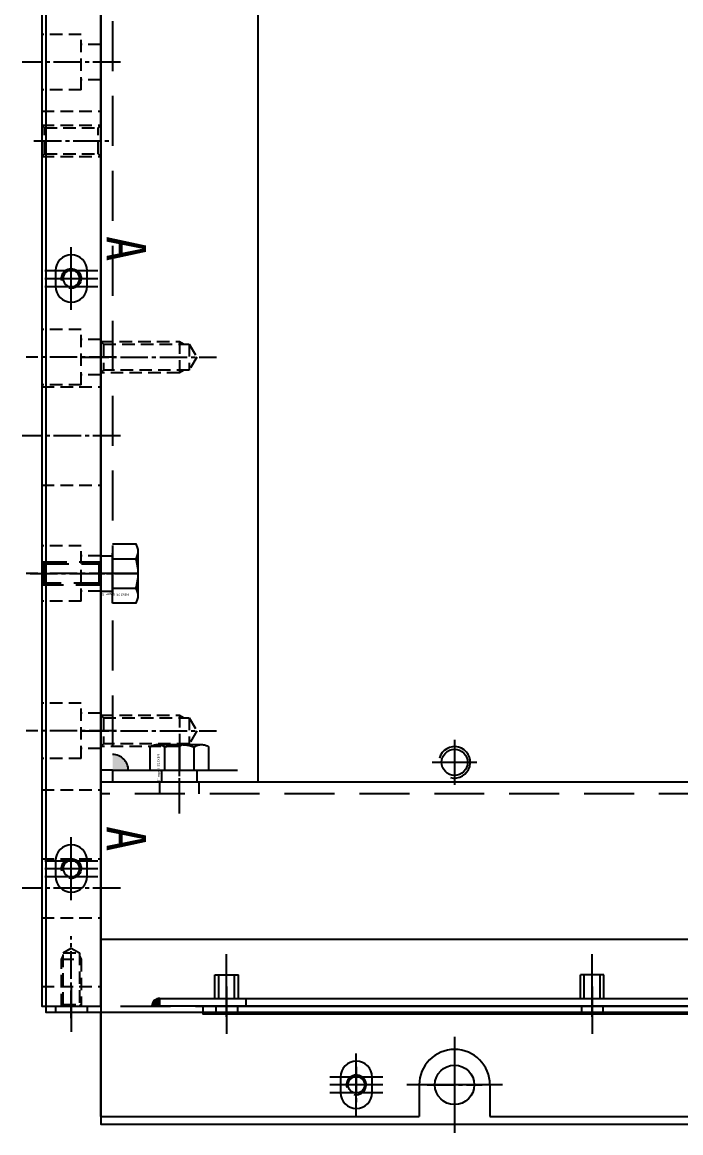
# Model space of a CAD drawing. Header units: millimetres. Extents: x 282 to 14566, y -4134 to 5341.
# Drawn here: x 5903.2 to 6070.8, y 1548.2 to 1830.5 of the extents above; entities that cross this region are included whole.
import ezdxf
from ezdxf.enums import TextEntityAlignment as Align

# ---------------------------------------------------------------- set-up
doc = ezdxf.new("R2010")
doc.units = ezdxf.units.MM
for name, pattern in [('CENTER', [50.8, 31.75, -6.35, 6.35, -6.35]), ('CENTER1', [10, 7, -1, 1, -1]), ('HIDDEN', [9.525, 6.35, -3.175]), ('HIDDEN2', [4.7625, 3.175, -1.5875]), ('HIDDENX2', [19.05, 12.7, -6.35])]:
    doc.linetypes.add(name, pattern=pattern)
doc.layers.add('CENTER', color=1, linetype='CENTER')
doc.layers.add('THIN', color=3, linetype='Continuous')
doc.styles.add('HAN', font='')
doc.styles.get("Standard").update_dxf_attribs({"font": 'ISOCP.SHX', "bigfont": 'WHGTXT.SHX'})
doc.styles.get('HAN').set_extended_font_data('GulimChe')

# ---------------------------------------------------------------- blocks, each defined once
blk = doc.blocks.new('A$C065017E1')
at = {"linetype": 'HIDDEN2'}
for p, q in [((-630, 199), (-630, 191)), ((-627.5, 198.32), (-627.5, 191.68)), ((-630, 104), (-630, 96)), ((-627.5, 103.32), (-627.5, 96.68))]:
    blk.add_line(p, q, dxfattribs=at)
at = {"color": 1, "linetype": 'CENTER1'}
for p, q in [((-655, 195), (-620.58, 195)), ((-655, 100), (-620.58, 100)), ((-560, 17), (-560, 3)), ((-585, 14.58), (-585, 5.42)), ((-580.42, 10), (-589.58, 10)), ((-567, 10), (-553, 10))]:
    blk.add_line(p, q, dxfattribs=at)
at = {"color": 2, "ltscale": 10}
blk.add_lwpolyline([(-650, 580), (-650, 0), (0, 0), (0, 580)], close=True, dxfattribs=at)
at = {"linetype": 'HIDDEN2'}
for points in [[(-650, 199), (-630, 199), (-628.83, 198.32)], [(-650, 199), (-649.32, 198.32), (-649.32, 191.68), (-650, 191)], [(-649.32, 198.32), (-627.5, 198.32), (-625.58, 195), (-627.5, 191.68), (-649.32, 191.68)], [(-628.83, 191.68), (-630, 191), (-650, 191)], [(-650, 104), (-630, 104), (-628.83, 103.32)], [(-650, 104), (-649.32, 103.32), (-649.32, 96.68), (-650, 96)], [(-649.32, 103.32), (-627.5, 103.32), (-625.58, 100), (-627.5, 96.68), (-649.32, 96.68)], [(-628.83, 96.68), (-630, 96), (-650, 96)]]:
    blk.add_lwpolyline(points, dxfattribs=at)
at = {"ltscale": 10}
blk.add_circle((-560, 92), 3.32, dxfattribs=at)
at = {"color": 2}
blk.add_circle((-560, 10), 5, dxfattribs=at)
at = {"color": 3}
blk.add_circle((-585, 10), 2.1, dxfattribs=at)
blk.add_arc((-585, 10), 2.5, 255.409, 195.034)
at = {"layer": 'CENTER', "ltscale": 10}
for p, q in [((-560, 97.69), (-560, 86.31)), ((-565.69, 92), (-554.31, 92))]:
    blk.add_line(p, q, dxfattribs=at)
at = {"layer": 'THIN', "ltscale": 10}
blk.add_arc((-560, 92), 4, 255, 165, dxfattribs=at)
blk = doc.blocks.new('A$C763D30CA')
at = {"color": 250, "linetype": 'CENTER1'}
blk.add_line((-3, -3), (-3, 18), dxfattribs=at)
at = {"color": 250, "linetype": 'HIDDEN'}
for points in [[(-6, 15), (-5.46, 14.46), (-0.54, 14.46), (0, 15)], [(-5.46, 0.54), (-5.46, 14.46)], [(-0.54, 14.46), (-0.54, 0.54)], [(-6, 0), (-5.46, 0.54), (-0.54, 0.54), (0, 0)]]:
    blk.add_lwpolyline(points, dxfattribs=at)
at = {"layer": 'THIN', "color": 250, "linetype": 'HIDDEN'}
for points in [[(-6, 0), (-6, 15)], [(0, 15), (0, 0)]]:
    blk.add_lwpolyline(points, dxfattribs=at)
blk = doc.blocks.new('A$C4F3D6082')
at = {"color": 3, "linetype": 'HIDDEN2'}
for p, q in [((5, 233), (5, 247)), ((5, 247), (15, 247)), ((0, 244.5), (5, 244.5)), ((0, 235.5), (5, 235.5)), ((5, 233), (15, 233))]:
    blk.add_line(p, q, dxfattribs=at)
at = {"color": 3, "linetype": 'CENTER1'}
blk.add_line((-5, 240), (20, 240), dxfattribs=at)
at = {"color": 2, "linetype": 'HIDDEN2'}
for p, q in [((15, 227.5), (0, 227.5)), ((15, 224, 0), (0, 224, 0)), ((14.32, 223.32, 0), (0.68, 223.32, 0)), ((15, 216, 0), (0, 216, 0)), ((14.32, 216.68, 0), (0.68, 216.68, 0)), ((15, 157.5), (0, 157.5)), ((15, 132.5), (0, 132.5)), ((5, 103), (5, 117)), ((5, 117), (15, 117)), ((0, 114.5), (5, 114.5)), ((0, 105.5), (5, 105.5)), ((5, 103), (15, 103)), ((10, 12), (5, 12)), ((9.57, 13.6), (5.43, 13.6))]:
    blk.add_line(p, q, dxfattribs=at)
at = {"color": 1, "linetype": 'CENTER1'}
for p, q in [((17, 220, 0), (-2, 220, 0)), ((7.5, 180.5), (7.5, 189.5)), ((12, 185), (3, 185)), ((-4, 165), (19, 165)), ((-5, 145), (20, 145)), ((-4, 110), (19, 110)), ((-4, 70), (19, 70)), ((7.5, 30.5), (7.5, 39.5)), ((12, 35), (3, 35)), ((7.5, -3), (7.5, 17.79))]:
    blk.add_line(p, q, dxfattribs=at)
at = {"linetype": 'HIDDEN2'}
for p, q in [((0, 169.5), (5, 169.5)), ((5, 158), (5, 172)), ((5, 172), (15, 172)), ((0, 160.5), (5, 160.5)), ((5, 158), (15, 158)), ((5, 63), (5, 77)), ((5, 77), (15, 77)), ((0, 74.5), (5, 74.5)), ((0, 65.5), (5, 65.5)), ((5, 63), (15, 63)), ((15, 55), (0, 55)), ((15, 5), (0, 5))]:
    blk.add_line(p, q, dxfattribs=at)
at = {"color": 6, "linetype": 'HIDDEN2'}
for p, q in [((15, 37.48), (0, 37.48)), ((15, 22.48), (0, 22.48))]:
    blk.add_line(p, q, dxfattribs=at)
at = {"color": 6, "linetype": 'CENTER1'}
blk.add_line((-5, 29.98), (20, 29.98), dxfattribs=at)
at = {"color": 30}
blk.add_lwpolyline([(0, 0), (0, 520), (15, 520), (15, 0)], close=True, dxfattribs=at)
at = {"color": 2, "linetype": 'HIDDEN2', "elevation": 0}
for points in [[(0, 216), (0.68, 216.68), (0.68, 223.32), (0, 224)], [(15, 216), (14.32, 216.68), (14.32, 223.32), (15, 224)]]:
    blk.add_lwpolyline(points, dxfattribs=at)
at = {"color": 2, "linetype": 'HIDDEN2'}
for points in [[(9.57, 0.43), (9.57, 13.6), (7.5, 14.79), (5.43, 13.6), (5.43, 0.43)], [(5.43, 12.75), (5, 12), (5, 0)], [(10, 0), (10, 12), (9.57, 12.75)], [(10, 0), (9.57, 0.43), (5.43, 0.43), (5, 0)]]:
    blk.add_lwpolyline(points, dxfattribs=at)
at = {"color": 3}
for centre in [(7.5, 185), (7.5, 35)]:
    blk.add_circle(centre, 2.1, dxfattribs=at)
for centre in [(7.5, 185), (7.5, 35)]:
    blk.add_arc(centre, 2.5, 345.409, 285.034)
at = {"xscale": -1, "rotation": 90}
blk.add_blockref('A$C763D30CA', (15, 107), dxfattribs=at)
at = {"color": 2, "style": 'HAN'}
for p in [(-1.51, 189.35), (-1.51, 39.35)]:
    blk.add_text('A', height=10, rotation=90, dxfattribs=at).set_placement(p)
blk = doc.blocks.new('A$C52180AF6')
at = {"color": 2, "linetype": 'HIDDENX2'}
for p, q in [((0, 3.75), (5.92, 3.75)), ((6.5, -5.63), (6.5, 5.63)), ((0, -3.75), (5.92, -3.75))]:
    blk.add_line(p, q, dxfattribs=at)
blk.add_lwpolyline([(0, -7.51), (0, 7.51), (5.92, 7.51, -0.309401), (5.92, 3.75, -0.154701), (5.92, -3.75, -0.309401), (5.92, -7.51)], format="xyb", close=True, dxfattribs=at)
at = {"layer": 'CENTER'}
blk.add_line((6.5, 0), (0, 0), dxfattribs=at)
at = {"color": 2, "linetype": 'HIDDENX2'}
blk.add_text('M8X1.25 (Type 1)', height=0.6, rotation=180, dxfattribs=at).set_placement((4.16, -5.32), align=Align.MIDDLE_LEFT)
blk = doc.blocks.new('A$C69761F78')
h = blk.add_hatch(color=256)
h.dxf.hatch_style = 1
h.paths.add_polyline_path([(7, -350, 0.414214), (3, -346), (3, -350)])
at = {"color": 3}
for p, q in [((40, -353), (40, 53)), ((0, -350), (0, 50)), ((3, -350), (0, -350)), ((3, -350), (3, -353)), ((3, -353), (40, -353))]:
    blk.add_line(p, q, dxfattribs=at)
at = {"color": 2, "linetype": 'HIDDENX2'}
for p, q in [((3, 50), (3, -350)), ((3, -350), (40, -350))]:
    blk.add_line(p, q, dxfattribs=at)
at = {"color": 2, "linetype": 'HIDDEN2'}
for p, q in [((0, -295.5), (3, -295.5)), ((0, -304.5), (3, -304.5)), ((15.5, -353), (15.5, -350)), ((24.5, -353), (24.5, -350))]:
    blk.add_line(p, q, dxfattribs=at)
at = {"color": 1, "linetype": 'CENTER1'}
for p, q in [((-6.54, -300), (9.54, -300)), ((20, -359.54), (20, -343.46))]:
    blk.add_line(p, q, dxfattribs=at)
at = {"color": 2, "linetype": 'HIDDENX2'}
blk.add_arc((3, -350), 4, 0, 90, dxfattribs=at)
blk.add_blockref('A$C52180AF6', (3, -300))
at = {"xscale": -1, "rotation": 270}
blk.add_blockref('A$C52180AF6', (20, -350), dxfattribs=at)
blk = doc.blocks.new('A$C5C183642')
at = {"color": 1, "linetype": 'CENTER1'}
blk.add_line((-610, -8), (-610, 5), dxfattribs=at)
at = {"color": 2, "linetype": 'HIDDENX2'}
for p, q in [((-615, -3), (-615, 0)), ((-605, -3), (-605, 0)), ((20, -3), (-630, -3))]:
    blk.add_line(p, q, dxfattribs=at)
at = {"color": 3}
blk.add_lwpolyline([(20, -40), (-630, -40), (-630, 0), (20, 0)], close=True, dxfattribs=at)
blk = doc.blocks.new('A$C197C64E6')
at = {"color": 1, "linetype": 'CENTER'}
for p, q in [((-603, -4.74), (-603, 11.2)), ((-510, -4.74), (-510, 11.2))]:
    blk.add_line(p, q, dxfattribs=at)
for p, q in [((-606, 6), (-600, 6)), ((-606, 0), (-606, 6)), ((-605, 0), (-605, 6)), ((-601, 0), (-601, 6)), ((-600, 0), (-600, 6)), ((-513, 0), (-513, 6)), ((-507, 6), (-513, 6)), ((-512, 0), (-512, 6)), ((-508, 0), (-508, 6)), ((-507, 0), (-507, 6))]:
    blk.add_line(p, q)
at = {"color": 2, "linetype": 'HIDDEN'}
blk.add_line((-598, -2), (-598, 0), dxfattribs=at)
at = {"color": 3}
blk.add_lwpolyline([(0, 0), (0, -2), (-620, -2), (-620, 0)], close=True, dxfattribs=at)
blk = doc.blocks.new('A$C664E0AA2')
h = blk.add_hatch(color=256)
h.dxf.hatch_style = 1
h.paths.add_polyline_path([(-600, -538, 0.414214), (-602, -540), (-600, -540)])
at = {"color": 1, "linetype": 'CENTER'}
for p, q in [((-622.5, -363), (-622.5, -347)), ((-629.25, -353), (-615.75, -353)), ((-629.25, -355), (-615.75, -355)), ((-629.25, -357), (-615.75, -357)), ((-622.5, -513), (-622.5, -497)), ((-629.25, -503), (-615.75, -503)), ((-629.25, -505), (-615.75, -505)), ((-629.25, -507), (-615.75, -507)), ((-622.5, -535), (-622.5, -546.5)), ((-525, -547.82), (-525, -572.18)), ((-550, -568), (-550, -552)), ((-543.25, -558), (-556.75, -558)), ((-543.25, -560), (-556.75, -560)), ((-512.82, -560), (-537.18, -560)), ((-543.25, -562), (-556.75, -562))]:
    blk.add_line(p, q, dxfattribs=at)
at = {"color": 2, "linetype": 'HIDDENX2'}
for p, q in [((-629, -540), (49, -540)), ((-626.5, -540), (-626.5, -541.5)), ((-618.5, -540), (-618.5, -541.5))]:
    blk.add_line(p, q, dxfattribs=at)
at = {"color": 3}
for p, q in [((-615, -568), (-615, -541.5)), ((-534, -560), (-534, -568)), ((-516, -560), (-516, -568)), ((-615, -568), (-534, -568)), ((-516, -568), (-409, -568))]:
    blk.add_line(p, q, dxfattribs=at)
blk.add_lwpolyline([(49, -541.5), (49, -18.5), (-629, -18.5), (-629, -541.5)], close=True, dxfattribs=at)
for points in [[(-618.5, -353, 1), (-626.5, -353), (-626.5, -357, 1), (-618.5, -357)], [(-618.5, -503, 1), (-626.5, -503), (-626.5, -507, 1), (-618.5, -507)], [(-546, -558, 1), (-554, -558), (-554, -562, 1), (-546, -562)]]:
    blk.add_lwpolyline(points, format="xyb", close=True, dxfattribs=at)
blk.add_arc((-600, -540), 2, 90, 180)
blk.add_arc((-525, -560), 9, 0, 180, dxfattribs=at)
blk.add_blockref('A$C197C64E6', (20, -538))
blk = doc.blocks.new('A$C69F530FE')
at = {"color": 1, "linetype": 'CENTER'}
for p, q in [((-586, 5), (-586, -7)), ((-493, 5), (-493, -7))]:
    blk.add_line(p, q, dxfattribs=at)
at = {"color": 2, "linetype": 'HIDDEN'}
for p, q in [((-588.75, 0), (-588.75, -2)), ((-583.25, 0), (-583.25, -2)), ((-495.75, 0), (-495.75, -2)), ((-490.25, 0), (-490.25, -2))]:
    blk.add_line(p, q, dxfattribs=at)
at = {"color": 3}
blk.add_lwpolyline([(6, -2), (-592, -2), (-592, 0), (6, 0)], close=True, dxfattribs=at)

msp = doc.modelspace()

# ---------------------------------------------------------------- block references
for name, p in [('A$C664E0AA2', (6538.234, 2120.349)), ('A$C065017E1', (6573.234, 1550.349)), ('A$C69761F78', (5923.234, 1990.349)), ('A$C5C183642', (6553.234, 1637.349)), ('A$C69F530FE', (6541.234, 1580.349))]:
    msp.add_blockref(name, p)
at = {"xscale": -1}
msp.add_blockref('A$C4F3D6082', (5923.234, 1580.349), dxfattribs=at)

doc.saveas('drawing.dxf')
